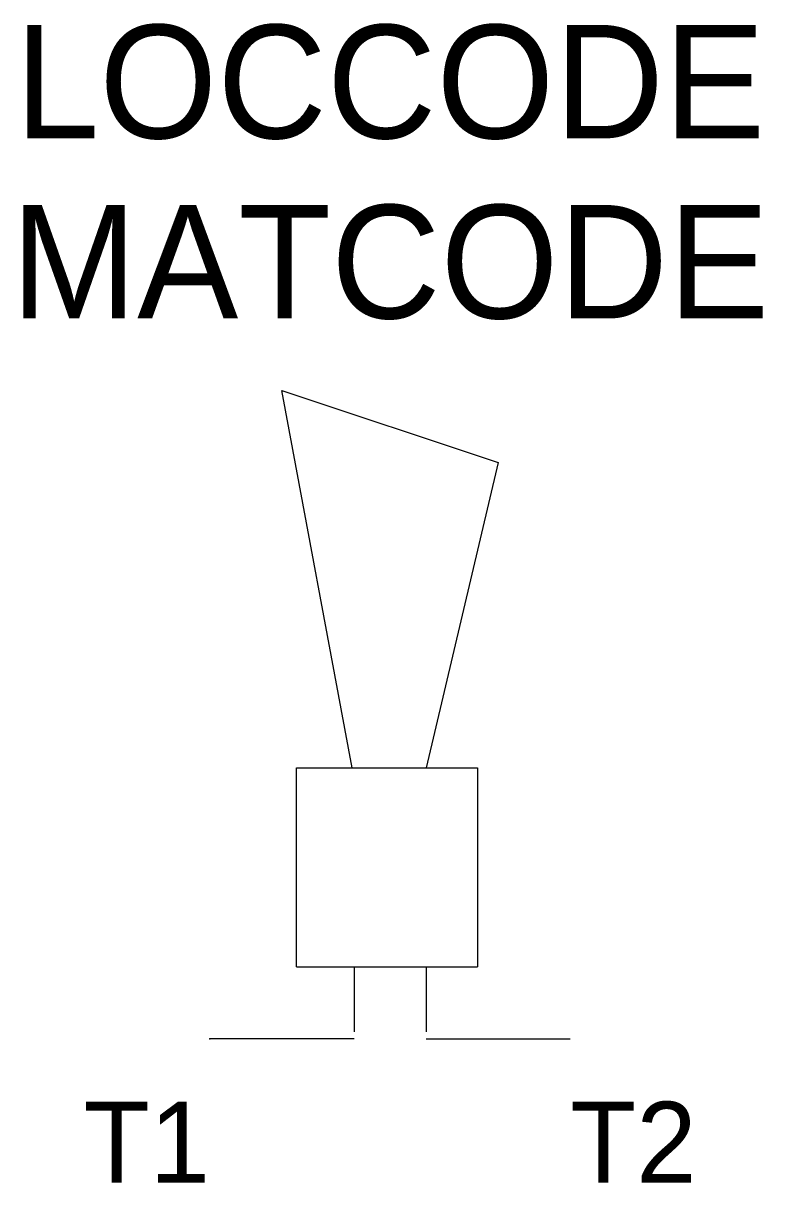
# Model space of a CAD drawing. Extents: x -10.2 to 10.3, y -4 to 28.2.
import ezdxf
from ezdxf.enums import TextEntityAlignment as Align

# ---------------------------------------------------------------- set-up
doc = ezdxf.new("R2010")
doc.units = 0
doc.layers.get('0').update_dxf_attribs({"linetype": 'CONTINUOUS'})
doc.layers.add('C', color=6, linetype='CONTINUOUS')
doc.layers.add('T2', color=1, linetype='CONTINUOUS')

msp = doc.modelspace()

# ---------------------------------------------------------------- linework, layer by layer
at = {"color": 0, "linetype": 'CONTINUOUS'}
for p, q in [((-1.053, 7.519), (-3, 18)), ((-3, 18), (3, 16)), ((3, 16), (1, 7.519)), ((-2.599, 1.996), (-2.599, 7.519)), ((-2.599, 7.519), (2.431, 7.519)), ((2.431, 7.519), (2.431, 1.996)), ((-2.599, 2), (2.431, 2))]:
    msp.add_line(p, q, dxfattribs=at)
at = {"color": 0}
for p, q in [((-1, 2), (-1, 0.189)), ((1, 2), (1, 0.189)), ((-1, 0), (-5, 0)), ((1, 0), (5, 0))]:
    msp.add_line(p, q, dxfattribs=at)
at = {"layer": 'C', "color": 0, "linetype": 'CONTINUOUS'}
msp.add_point((-5, 0), dxfattribs=at)

# ---------------------------------------------------------------- texts
at = {"color": 0, "linetype": 'CONTINUOUS'}
for tag, p in [('LOCCODE', (0, 25)), ('MATCODE', (0, 20))]:
    msp.add_attdef(tag, text='', height=3.15, dxfattribs=at).set_placement(p, align=Align.CENTER)
at = {"layer": 'T2', "color": 0, "linetype": 'CONTINUOUS'}
msp.add_attdef('T1', text='', height=2.25, dxfattribs=at).set_placement((-5, -4), align=Align.RIGHT)
msp.add_attdef('T2', (5, -4), '', height=2.25, dxfattribs=at)

doc.saveas('drawing.dxf')
